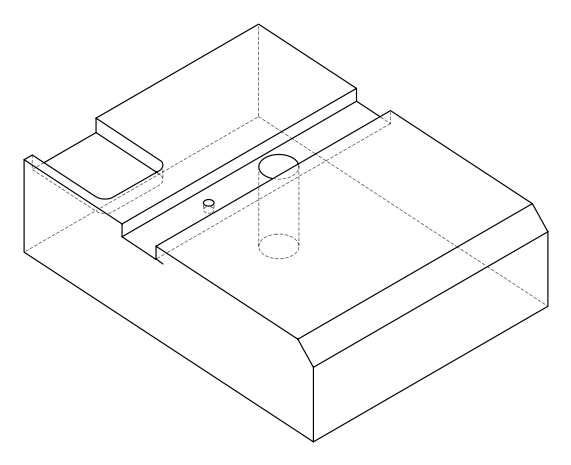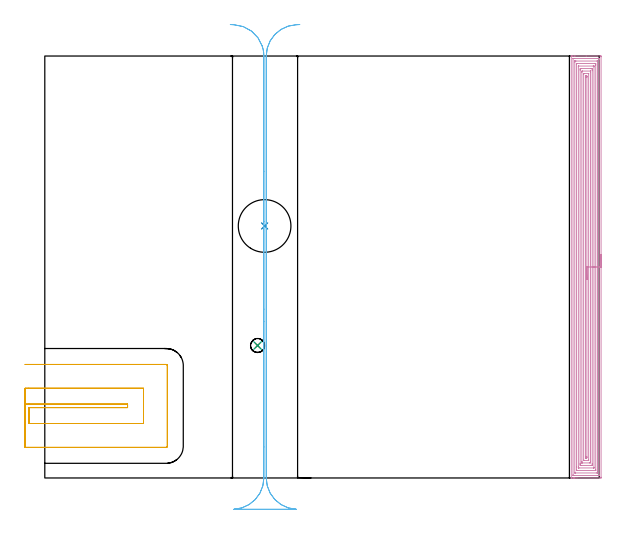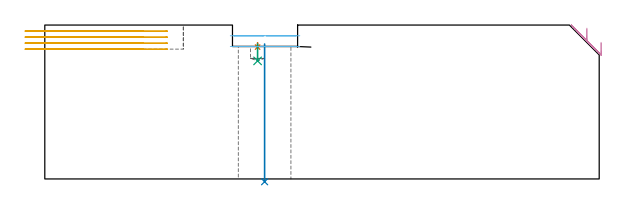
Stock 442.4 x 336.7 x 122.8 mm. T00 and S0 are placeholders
(PLAN: 6 operations, 5 tool changes, 35.3 min)
(1 SPOT_DRILL | STEP1POCKET | NXT0321_9005460120000 | 0.03 min | 1823 mm3)
(2 INDEXABLE_INSERT_DRILL_THROUGH_HOLE_FROM_SOLID | STEP1HOLE | NXT0302_036 | 0.44 min | 170052 mm3)
(3 DRILL_BLIND_HOLE_INTO_CENTER | STEP1POCKET | NXT0301_083 | 0.06 min | 1073 mm3)
(4 AREA_MILL | FG_CHAMFER_SURFACE | UGT0205_001 | 24.55 min | 95351 mm3)
(5 MILL_SLOT | SLOT_PARTIAL_RECTANGULAR | UGT0201_109 | Follow Part, ap 6.35, ae 75% | 6.32 min | 192823 mm3)
(6 MILL_RECTANGULAR_SLOT | SLOT_RECTANGULAR | UGT0201_020 | Follow Part, ap 12.5, ae 75% | 3.84 min | 273274 mm3)
(TOOL NXT0321_9005460120000 | NC Spot Drill, 142deg, 12mm, Carbide, Uncoated | D12 PA142 FL30 Z2)
(TOOL NXT0302_036 | Index. Insert Drill 42mm [880-D4200L50-05] | D42 PA176 FL210 Z2)
(TOOL NXT0301_083 | Carbide Drill 11.2mm [860.1-1120-056A1-MM 2214] | D11.2 PA140 FL72 Z2)
(TOOL UGT0205_001 | Chamfer Mill 20 x 3 x 45 deg. | D20 FL50 Z2)
(TOOL UGT0201_109 | End Mill 25.4 mm | D25.4 FL25 Z2)
(TOOL UGT0201_020 | End mill 50 mm | D50 FL50 Z4)
(OP 1 SPOT_DRILL)
G17 G21 G94 G90
T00 M6
G54
G17 G0 G90 X169.8 Y105.7 S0 M3
G43 Z132.8 H0
G94 G81 G98 Z105.218 F250. R108.7
G80
M5
M2
(OP 2 INDEXABLE_INSERT_DRILL_THROUGH_HOLE_FROM_SOLID)
G17 G21 G94 G90
T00 M6
G54
G17 G0 G90 X175.4 Y201.1 S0 M3
G43 Z132.8 H1
G94 G81 G98 Z-2.233 F250. R107.7
G80
M5
M2
(OP 3 DRILL_BLIND_HOLE_INTO_CENTER)
G17 G21 G94 G90
T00 M6
G54
G17 G0 G90 X169.8 Y105.7 S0 M3
G43 Z132.8 H1
G94 G81 G98 Z94.2 F250. R107.7
G80
M5
M2
(OP 4 AREA_MILL)
G17 G21 G94 G90
T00 M6
G54
G17 G0 G90 X443.9 Y178.35 S1061 M3
G43 Z132.8 H0
Z109.
G94 G1 Y178.312 Z108.128 F250.
Y178.198 Z107.264
Y178.009 Z106.412
Y177.747 Z105.58
Y177.413 Z104.774
Y177.01 Z104.
Y176.542 Z103.264
Y176.01 Z102.572
Y175.421 Z101.929
Y174.778 Z101.34
Y174.086 Z100.808
Y173.35 Z100.34
Y172.576 Z99.937
Y171.77 Z99.603
Y170.938 Z99.341
Y170.086 Z99.152
Y169.222 Z99.038
Y168.35 Z99.
Y0.603
X443.896 Y0.158 Z99.002
X443.892 Y0.01 Z99.006
X443.74 Y0. Z99.158
X424.666 Z118.23
X423.189 Z119.705
X422.618 Z120.279
X422.308 Z120.588
X421.737 Z121.159
X421.427 Z121.468
X420.413 Z122.486
X420.217 Y0.003 Z122.682
X420.106 Y0.01 Z122.793
X420.1 Y0.157 Z122.8
Y336.543
X420.106 Y336.69 Z122.793
X420.414 Y336.7 Z122.486
X420.808 Z122.091
X421.427 Z121.468
X422.618 Z120.279
X423.189 Z119.705
X432.006 Z110.891
X443.454 Z99.443
X443.742 Y336.698 Z99.155
X443.892 Y336.69 Z99.006
X443.899 Y336.539 Z98.999
X443.9 Y336.097 Z99.
Y168.35
X442.486 Z100.414
X442.485 Y2.186 Z100.415
X442.484 Y2.086 Z100.416
X442.481 Y2.037 Z100.419
X442.48 Y2.019 Z100.42
X442.456 Y2.01 Z100.444
X442.072 Y2.002 Z100.828
X441.692 Y2.001 Z101.208
X441.193 Y2. Z101.707
X422.308 Y2.001 Z120.592
X421.806 Y2.004 Z121.094
X421.609 Y2.01 Z121.291
X421.521 Y2.027 Z121.379
X421.516 Y2.298 Z121.384
X421.515 Y2.387 Z121.385
Y334.514
X421.516 Y334.614 Z121.384
X421.519 Y334.663 Z121.381
X421.52 Y334.681 Z121.38
X421.544 Y334.69 Z121.356
X421.928 Y334.698 Z120.972
X422.308 Y334.699 Z120.592
X422.807 Y334.7 Z120.093
X441.692 Y334.699 Z101.208
X442.194 Y334.697 Z100.706
X442.391 Y334.69 Z100.509
X442.479 Y334.673 Z100.421
X442.484 Y334.402 Z100.416
X442.485 Y334.313 Z100.415
X442.486 Y168.35 Z100.414
X441.072 Z101.828
X441.071 Y4.8 Z101.829
X441.069 Y4.172 Z101.831
X441.066 Y4.041 Z101.834
X441.065 Y4.016 Z101.835
X441.036 Y4.01 Z101.864
X440.978 Y4.003 Z101.922
X440.811 Y4.001 Z102.089
X440.099 Y4. Z102.801
X423.358 Y4.001 Z119.542
X423.189 Y4.005 Z119.711
X423.02 Y4.01 Z119.88
X422.935 Y4.023 Z119.965
X422.932 Y4.084 Z119.968
X422.93 Y4.172 Z119.97
X422.929 Y4.436 Z119.971
Y331.9
X422.931 Y332.528 Z119.969
X422.934 Y332.659 Z119.966
X422.935 Y332.684 Z119.965
X422.964 Y332.69 Z119.936
X423.022 Y332.697 Z119.878
X423.189 Y332.699 Z119.711
X423.901 Y332.7 Z118.999
X440.642 Y332.699 Z102.258
X440.811 Y332.695 Z102.089
X440.98 Y332.69 Z101.92
X441.065 Y332.677 Z101.835
X441.068 Y332.616 Z101.832
X441.069 Y332.528 Z101.831
X441.071 Y332.264 Z101.829
X441.072 Y168.35 Z101.828
X439.657 Z103.243
Y6.849
X439.654 Y6.236 Z103.246
X439.65 Y6.029 Z103.25
X439.646 Y6.009 Z103.254
X439.624 Y6.006 Z103.276
X439.572 Y6.003 Z103.328
X439.468 Y6.001 Z103.432
X424.908 Z117.992
X424.526 Y6.01 Z118.374
X424.35 Y6.018 Z118.55
X424.348 Y6.119 Z118.552
X424.344 Y6.572 Z118.556
X424.343 Y8.633 Z118.557
Y329.851
X424.346 Y330.464 Z118.554
X424.35 Y330.671 Z118.55
X424.354 Y330.691 Z118.546
X424.376 Y330.694 Z118.524
X424.428 Y330.697 Z118.472
X424.532 Y330.699 Z118.368
X439.092 Y330.7 Z103.808
X439.474 Y330.69 Z103.426
X439.65 Y330.682 Z103.25
X439.652 Y330.581 Z103.248
X439.656 Y330.128 Z103.244
X439.657 Y329.851 Z103.243
Y329.235
Y168.35
X438.243 Z104.657
Y8.48
X438.241 Y8.327 Z104.659
X438.236 Y8.025 Z104.664
X438.223 Y8.009 Z104.677
X438.206 Y8.006 Z104.694
X438.167 Y8.003 Z104.733
X437.911 Y8. Z104.989
X426.458 Z116.442
X425.833 Y8.003 Z117.067
X425.791 Y8.005 Z117.109
X425.771 Y8.009 Z117.129
X425.764 Y8.015 Z117.136
X425.762 Y8.097 Z117.138
X425.758 Y8.404 Z117.142
X425.757 Y8.71 Z117.143
Y328.22
X425.759 Y328.373 Z117.141
X425.764 Y328.675 Z117.136
X425.777 Y328.691 Z117.123
X425.794 Y328.694 Z117.106
X425.833 Y328.697 Z117.067
X426.089 Y328.7 Z116.811
X437.542 Z105.358
X438.167 Y328.698 Z104.733
X438.209 Y328.695 Z104.691
X438.229 Y328.691 Z104.671
X438.236 Y328.685 Z104.664
X438.238 Y328.603 Z104.662
X438.242 Y328.296 Z104.658
X438.243 Y328.143 Z104.657
Y328.067
Y168.35
X436.829 Z106.071
X436.828 Y11.31 Z106.072
X436.827 Y10.883 Z106.073
X436.822 Y10.418 Z106.078
X436.811 Y10.007 Z106.089
X436.405 Y10.003 Z106.495
X435.937 Y10. Z106.963
X428.007 Y10.001 Z114.893
X427.595 Y10.005 Z115.305
X427.189 Y10.01 Z115.711
X427.178 Y10.418 Z115.722
X427.173 Y10.845 Z115.727
X427.171 Y11.31 Z115.729
Y11.739
X427.172 Y325.39 Z115.728
X427.173 Y325.817 Z115.727
X427.178 Y326.282 Z115.722
X427.189 Y326.693 Z115.711
X427.595 Y326.697 Z115.305
X428.063 Y326.7 Z114.837
X435.993 Y326.699 Z106.907
X436.405 Y326.696 Z106.495
X436.811 Y326.69 Z106.089
X436.822 Y326.282 Z106.078
X436.827 Y325.855 Z106.073
X436.828 Y325.39 Z106.072
X436.829 Y324.961 Z106.071
Y168.35
X435.415 Z107.485
Y13.095
X435.413 Y12.315 Z107.487
X435.412 Y12.202 Z107.488
X435.408 Y12.017 Z107.492
X435.043 Y12.006 Z107.857
X434.842 Y12.001 Z108.058
X428.675 Y12. Z114.225
X428.621 Y12.002 Z114.279
X428.607 Y12.005 Z114.293
X428.596 Y12.009 Z114.304
X428.592 Y12.029 Z114.308
X428.588 Y12.089 Z114.312
X428.586 Y12.202 Z114.314
X428.585 Y12.984 Z114.315
Y13.095
Y323.605
X428.587 Y324.385 Z114.313
X428.588 Y324.498 Z114.312
X428.592 Y324.683 Z114.308
X428.957 Y324.694 Z113.943
X429.158 Y324.699 Z113.742
X435.325 Y324.7 Z107.575
X435.379 Y324.698 Z107.521
X435.393 Y324.695 Z107.507
X435.404 Y324.691 Z107.496
X435.408 Y324.671 Z107.492
X435.412 Y324.611 Z107.488
X435.414 Y324.498 Z107.486
X435.415 Y323.716 Z107.485
Y168.35
X434. Z108.9
Y14.236
X433.997 Y14.107 Z108.903
X433.994 Y14.024 Z108.906
X433.988 Y14.009 Z108.912
X433.978 Y14.007 Z108.922
X433.762 Y14. Z109.138
X433.749 Z109.151
X430.225 Z112.675
X430.028 Y14.007 Z112.872
X430.008 Y14.01 Z112.892
X430.004 Y14.021 Z112.896
X430.001 Y14.044 Z112.899
X430. Y14.069 Z112.9
Y14.095
Y322.464
X430.003 Y322.593 Z112.897
X430.007 Y322.676 Z112.893
X430.012 Y322.691 Z112.888
X430.022 Y322.693 Z112.879
X430.238 Y322.7 Z112.662
X430.251 Z112.649
X433.775 Z109.125
X433.972 Y322.693 Z108.928
X433.992 Y322.69 Z108.908
X433.996 Y322.679 Z108.904
X433.999 Y322.656 Z108.901
X434. Y322.631 Z108.9
Y322.605
Y168.35
X432.586 Z110.314
Y16.963
X432.584 Y16.664 Z110.316
X432.58 Y16.076 Z110.32
X432.568 Y16.01 Z110.332
X432.491 Y16.007 Z110.409
X432.328 Y16.003 Z110.572
X432. Y16.001 Z110.9
X431.774 Y16. Z111.126
X431.579 Y16.002 Z111.321
X431.481 Y16.005 Z111.419
X431.433 Y16.01 Z111.467
X431.42 Y16.014 Z111.48
X431.419 Y16.028 Z111.481
X431.415 Y16.364 Z111.485
X431.414 Y16.664 Z111.486
Y17.258
Y319.737
X431.416 Y320.036 Z111.484
X431.42 Y320.624 Z111.48
X431.432 Y320.69 Z111.468
X431.509 Y320.693 Z111.391
X431.672 Y320.697 Z111.228
X432. Y320.699 Z110.9
X432.226 Y320.7 Z110.674
X432.421 Y320.698 Z110.479
X432.519 Y320.695 Z110.381
X432.567 Y320.69 Z110.333
X432.58 Y320.686 Z110.32
X432.581 Y320.672 Z110.319
X432.585 Y320.336 Z110.315
X432.586 Y320.036 Z110.314
Y319.442
Y168.35
Y167.478 Z110.352
Y166.613 Z110.466
Y165.762 Z110.654
Y164.93 Z110.917
Y164.124 Z111.251
Y163.35 Z111.653
Y162.614 Z112.122
Y161.922 Z112.653
Y161.279 Z113.243
Y160.69 Z113.886
Y160.158 Z114.578
Y159.69 Z115.314
Y159.287 Z116.088
Y158.953 Z116.894
Y158.691 Z117.726
Y158.502 Z118.577
Y158.388 Z119.442
Y158.35 Z120.314
G0 Z132.8
M5
M2
(OP 5 MILL_SLOT)
G17 G21 G94 G90
T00 M6
G54
G17 G0 G90 X-15.7 Y58.85 S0 M3
G43 Z132.8 H0
Z118.
G94 G1 X-12.7 F250.
X66.05 F500.
Y56.15
X-12.7
Y43.45
X78.75
Y71.55
X-12.7
X-15.7 F250.
Y24.4
X-12.7
X96.8 F500.
G3 X97.8 Y25.4 R1.
G1 Y89.6
G3 X96.8 Y90.6 R1.
G1 X-12.7
X-15.7 F250.
G0 Y58.85 Z113.2
G1 X-12.7
X66.05 F500.
Y56.15
X-12.7
Y43.45
X78.75
Y71.55
X-12.7
X-15.7 F250.
Y24.4
X-12.7
X96.8 F500.
G3 X97.8 Y25.4 R1.
G1 Y89.6
G3 X96.8 Y90.6 R1.
G1 X-12.7
X-15.7 F250.
G0 Y58.85 Z108.4
G1 X-12.7
X66.05 F500.
Y56.15
X-12.7
Y43.45
X78.75
Y71.55
X-12.7
X-15.7 F250.
Y24.4
X-12.7
X96.8 F500.
G3 X97.8 Y25.4 R1.
G1 Y89.6
G3 X96.8 Y90.6 R1.
G1 X-12.7
X-15.7 F250.
G0 Y58.85 Z103.6
G1 X-12.7
X66.05 F500.
Y56.15
X-12.7
Y43.45
X78.75
Y71.55
X-12.7
X-15.7 F250.
Y24.4
X-12.7
X96.8 F500.
G3 X97.8 Y25.4 R1.
G1 Y89.6
G3 X96.8 Y90.6 R1.
G1 X-12.7
X-15.7 F250.
G0 Z132.8
M5
M2
(OP 6 MILL_RECTANGULAR_SLOT)
G17 G21 G94 G90
T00 M6
G54
G17 G0 G90 X148.028 Y361.817 S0 M3
G43 Z132.8 H0
Z114.25
G94 G1 X151.025 Y361.67 F250.
G2 X173.517 Y344.607 R25. F500.
X174.8 Y336.7 R25. F409.
G1 Y244.745
Y204.745 F500.
Y134.745 F398.
Y124.745 F500.
Y24.745 F404.
Y0. F500.
G2 X151.024 Y-24.97 R25.
G1 Y-25.
X200.476
Y-24.97
G2 X176.7 Y0. R25.
G1 Y336.7
G2 X200.475 Y361.67 R25.
G1 X203.472 Y361.817 F250.
G0 X148.028 Z105.7
G1 X151.025 Y361.67
G2 X173.517 Y344.607 R25. F500.
X174.8 Y336.7 R25. F392.
G1 Y244.745
Y204.745 F500.
Y134.745 F382.
Y124.745 F477.
Y24.745 F385.
Y0. F500.
G2 X151.024 Y-24.97 R25.
G1 Y-25.
X200.476
Y-24.97
G2 X176.7 Y0. R25.
G1 Y336.7
G2 X200.475 Y361.67 R25.
G1 X203.472 Y361.817 F250.
G0 Z132.8
M5
M2
